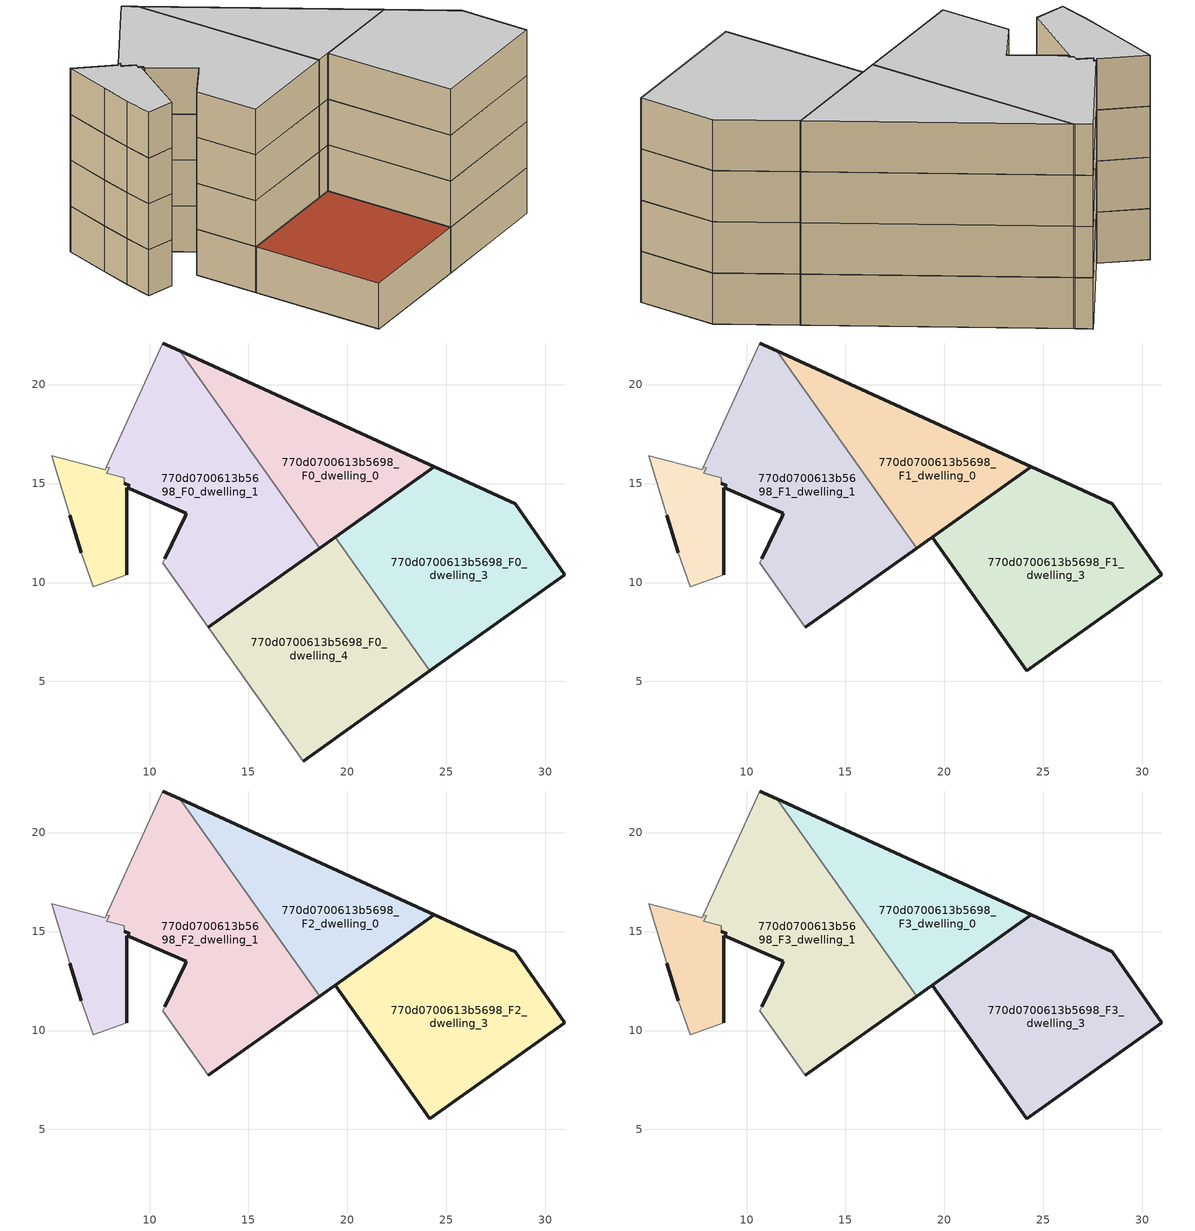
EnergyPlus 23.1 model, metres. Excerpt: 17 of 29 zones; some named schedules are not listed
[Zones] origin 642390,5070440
770d0700613b5698_F0_dwelling_0
 floor ground (EU_floor_Construction): 24.39,15.85 11.52,21.71 18.6,11.74 z0
 wall outside (EU_wall_Construction): 11.52,21.71 24.39,15.85 18.6,11.74 z0:3
 wall to 770d0700613b5698_F0_dwelling_1 (EU_wall_Construction): 18.6,11.74 11.52,21.71 z0:3
770d0700613b5698_F0_dwelling_1
 floor ground (EU_floor_Construction): 18.6,11.74 11.52,21.71 10.67,22.1 7.82,15.83 7.97,15.8 7.84,15.52 8.71,15.29 8.71,15.02 9.01,14.89 9.01,14.73 11.86,13.49 11.8,13.36 10.76,11.19 10.66,10.99 12.97,7.74 z0
 wall outside (EU_wall_Construction): 18.6,11.74 12.97,7.74 / 10.76,11.19 11.8,13.36 11.86,13.49 9.01,14.73 / 9.01,14.89 8.71,15.02 / 10.67,22.1 11.52,21.71 z0:3
 wall adiabatic (EU_wall_Construction): 12.97,7.74 10.66,10.99 10.76,11.19 / 7.82,15.83 10.67,22.1 z0:3
 wall to 770d0700613b5698_F0_dwelling_2 (EU_wall_Construction): 9.01,14.73 9.01,14.89 / 8.71,15.02 8.71,15.29 7.84,15.52 7.97,15.8 7.82,15.83 z0:3
770d0700613b5698_F0_dwelling_2
 floor ground (EU_floor_Construction): 8.86,10.39 8.86,14.79 9.01,14.73 9.01,14.89 8.71,15.02 8.71,15.29 7.84,15.52 7.97,15.8 7.82,15.83 7.76,15.7 5.06,16.4 5.96,13.39 6.56,11.49 7.16,9.79 z0
 wall outside (EU_wall_Construction): 9.01,14.73 8.86,14.79 8.86,10.39 / 6.56,11.49 5.96,13.39 / 8.71,15.02 9.01,14.89 z0:3
 wall adiabatic (EU_wall_Construction): 8.86,10.39 7.16,9.79 6.56,11.49 / 5.96,13.39 5.06,16.4 7.76,15.7 7.82,15.83 z0:3
770d0700613b5698_F0_dwelling_3
 floor ground (EU_floor_Construction): 30.98,10.38 28.48,13.99 24.39,15.85 19.37,12.29 24.17,5.54 z0
 wall outside (EU_wall_Construction): 19.37,12.29 24.39,15.85 28.48,13.99 30.98,10.38 24.17,5.54 z0:3
 wall to 770d0700613b5698_F0_dwelling_4 (EU_wall_Construction): 24.17,5.54 19.37,12.29 z0:3
770d0700613b5698_F0_dwelling_4
 floor ground (EU_floor_Construction): 24.17,5.54 19.37,12.29 12.97,7.74 17.76,0.98 z0
 wall outside (EU_wall_Construction): 24.17,5.54 17.76,0.98 / 12.97,7.74 19.37,12.29 z0:3
 wall adiabatic (EU_wall_Construction): 17.76,0.98 12.97,7.74 z0:3
 roof outside (EU_roof_Construction): 19.37,12.29 24.17,5.54 17.76,0.98 12.97,7.74 z3
770d0700613b5698_F1_dwelling_0
 floor to 770d0700613b5698_F0_dwelling_0 (EU_floor_Construction): 24.39,15.85 11.52,21.71 18.6,11.74 z3
 wall outside (EU_wall_Construction): 11.52,21.71 24.39,15.85 18.6,11.74 z3:6
 wall to 770d0700613b5698_F1_dwelling_1 (EU_wall_Construction): 18.6,11.74 11.52,21.71 z3:6
770d0700613b5698_F1_dwelling_1
 floor to 770d0700613b5698_F0_dwelling_1 (EU_floor_Construction): 18.6,11.74 11.52,21.71 10.67,22.1 7.82,15.83 7.97,15.8 7.84,15.52 8.71,15.29 8.71,15.02 9.01,14.89 9.01,14.73 11.86,13.49 11.8,13.36 10.76,11.19 10.66,10.99 12.97,7.74 z3
 wall outside (EU_wall_Construction): 18.6,11.74 12.97,7.74 / 10.76,11.19 11.8,13.36 11.86,13.49 9.01,14.73 / 9.01,14.89 8.71,15.02 / 10.67,22.1 11.52,21.71 z3:6
 wall adiabatic (EU_wall_Construction): 12.97,7.74 10.66,10.99 10.76,11.19 / 7.82,15.83 10.67,22.1 z3:6
 wall to 770d0700613b5698_F1_dwelling_2 (EU_wall_Construction): 9.01,14.73 9.01,14.89 / 8.71,15.02 8.71,15.29 7.84,15.52 7.97,15.8 7.82,15.83 z3:6
770d0700613b5698_F1_dwelling_2
 floor to 770d0700613b5698_F0_dwelling_2 (EU_floor_Construction): 8.86,10.39 8.86,14.79 9.01,14.73 9.01,14.89 8.71,15.02 8.71,15.29 7.84,15.52 7.97,15.8 7.82,15.83 7.76,15.7 5.06,16.4 5.96,13.39 6.56,11.49 7.16,9.79 z3
 wall outside (EU_wall_Construction): 9.01,14.73 8.86,14.79 8.86,10.39 / 6.56,11.49 5.96,13.39 / 8.71,15.02 9.01,14.89 z3:6
 wall adiabatic (EU_wall_Construction): 8.86,10.39 7.16,9.79 6.56,11.49 / 5.96,13.39 5.06,16.4 7.76,15.7 7.82,15.83 z3:6
770d0700613b5698_F1_dwelling_3
 floor to 770d0700613b5698_F0_dwelling_3 (EU_floor_Construction): 30.98,10.38 28.48,13.99 24.39,15.85 19.37,12.29 24.17,5.54 z3
 wall outside (EU_wall_Construction): 24.39,15.85 28.48,13.99 30.98,10.38 24.17,5.54 19.37,12.29 24.39,15.85 z3:6
770d0700613b5698_F2_dwelling_0
 floor to 770d0700613b5698_F1_dwelling_0 (EU_floor_Construction): 24.39,15.85 11.52,21.71 18.6,11.74 z6
 wall outside (EU_wall_Construction): 11.52,21.71 24.39,15.85 18.6,11.74 z6:9
 wall to 770d0700613b5698_F2_dwelling_1 (EU_wall_Construction): 18.6,11.74 11.52,21.71 z6:9
770d0700613b5698_F2_dwelling_1
 floor to 770d0700613b5698_F1_dwelling_1 (EU_floor_Construction): 18.6,11.74 11.52,21.71 10.67,22.1 7.82,15.83 7.97,15.8 7.84,15.52 8.71,15.29 8.71,15.02 9.01,14.89 9.01,14.73 11.86,13.49 11.8,13.36 10.76,11.19 10.66,10.99 12.97,7.74 z6
 wall outside (EU_wall_Construction): 18.6,11.74 12.97,7.74 / 10.76,11.19 11.8,13.36 11.86,13.49 9.01,14.73 / 9.01,14.89 8.71,15.02 / 10.67,22.1 11.52,21.71 z6:9
 wall adiabatic (EU_wall_Construction): 12.97,7.74 10.66,10.99 10.76,11.19 / 7.82,15.83 10.67,22.1 z6:9
 wall to 770d0700613b5698_F2_dwelling_2 (EU_wall_Construction): 9.01,14.73 9.01,14.89 / 8.71,15.02 8.71,15.29 7.84,15.52 7.97,15.8 7.82,15.83 z6:9
770d0700613b5698_F2_dwelling_2
 floor to 770d0700613b5698_F1_dwelling_2 (EU_floor_Construction): 8.86,10.39 8.86,14.79 9.01,14.73 9.01,14.89 8.71,15.02 8.71,15.29 7.84,15.52 7.97,15.8 7.82,15.83 7.76,15.7 5.06,16.4 5.96,13.39 6.56,11.49 7.16,9.79 z6
 wall outside (EU_wall_Construction): 9.01,14.73 8.86,14.79 8.86,10.39 / 6.56,11.49 5.96,13.39 / 8.71,15.02 9.01,14.89 z6:9
 wall adiabatic (EU_wall_Construction): 8.86,10.39 7.16,9.79 6.56,11.49 / 5.96,13.39 5.06,16.4 7.76,15.7 7.82,15.83 z6:9
770d0700613b5698_F2_dwelling_3
 floor to 770d0700613b5698_F1_dwelling_3 (EU_floor_Construction): 30.98,10.38 28.48,13.99 24.39,15.85 19.37,12.29 24.17,5.54 z6
 wall outside (EU_wall_Construction): 24.39,15.85 28.48,13.99 30.98,10.38 24.17,5.54 19.37,12.29 24.39,15.85 z6:9
770d0700613b5698_F3_dwelling_0
 floor to 770d0700613b5698_F2_dwelling_0 (EU_floor_Construction): 24.39,15.85 11.52,21.71 18.6,11.74 z9
 wall outside (EU_wall_Construction): 11.52,21.71 24.39,15.85 18.6,11.74 z9:12
 wall to 770d0700613b5698_F3_dwelling_1 (EU_wall_Construction): 18.6,11.74 11.52,21.71 z9:12
 ceiling to 770d0700613b5698_F4_dwelling_0 (EU_floor_Construction): 24.39,15.85 18.6,11.74 11.52,21.71 z12
770d0700613b5698_F3_dwelling_1
 floor to 770d0700613b5698_F2_dwelling_1 (EU_floor_Construction): 18.6,11.74 11.52,21.71 10.67,22.1 7.82,15.83 7.97,15.8 7.84,15.52 8.71,15.29 8.71,15.02 9.01,14.89 9.01,14.73 11.86,13.49 11.8,13.36 10.76,11.19 10.66,10.99 12.97,7.74 z9
 wall outside (EU_wall_Construction): 18.6,11.74 12.97,7.74 / 10.76,11.19 11.8,13.36 11.86,13.49 9.01,14.73 / 9.01,14.89 8.71,15.02 / 10.67,22.1 11.52,21.71 z9:12
 wall adiabatic (EU_wall_Construction): 12.97,7.74 10.66,10.99 10.76,11.19 / 7.82,15.83 10.67,22.1 z9:12
 wall to 770d0700613b5698_F3_dwelling_2 (EU_wall_Construction): 9.01,14.73 9.01,14.89 / 8.71,15.02 8.71,15.29 7.84,15.52 7.97,15.8 7.82,15.83 z9:12
 ceiling to 770d0700613b5698_F4_dwelling_1 (EU_floor_Construction): 11.52,21.71 18.6,11.74 12.97,7.74 10.66,10.99 10.76,11.19 11.8,13.36 11.86,13.49 9.01,14.73 9.01,14.89 8.71,15.02 8.71,15.29 7.84,15.52 7.97,15.8 7.82,15.83 10.67,22.1 z12
770d0700613b5698_F3_dwelling_2
 floor to 770d0700613b5698_F2_dwelling_2 (EU_floor_Construction): 8.86,10.39 8.86,14.79 9.01,14.73 9.01,14.89 8.71,15.02 8.71,15.29 7.84,15.52 7.97,15.8 7.82,15.83 7.76,15.7 5.06,16.4 5.96,13.39 6.56,11.49 7.16,9.79 z9
 wall outside (EU_wall_Construction): 9.01,14.73 8.86,14.79 8.86,10.39 / 6.56,11.49 5.96,13.39 / 8.71,15.02 9.01,14.89 z9:12
 wall adiabatic (EU_wall_Construction): 8.86,10.39 7.16,9.79 6.56,11.49 / 5.96,13.39 5.06,16.4 7.76,15.7 7.82,15.83 z9:12
 ceiling to 770d0700613b5698_F4_dwelling_2 (EU_floor_Construction): 8.71,15.29 8.71,15.02 9.01,14.89 9.01,14.73 8.86,14.79 8.86,10.39 7.16,9.79 6.56,11.49 5.96,13.39 5.06,16.4 7.76,15.7 7.82,15.83 7.97,15.8 7.84,15.52 z12
770d0700613b5698_F3_dwelling_3
 floor to 770d0700613b5698_F2_dwelling_3 (EU_floor_Construction): 30.98,10.38 28.48,13.99 24.39,15.85 19.37,12.29 24.17,5.54 z9
 wall outside (EU_wall_Construction): 24.39,15.85 28.48,13.99 30.98,10.38 24.17,5.54 19.37,12.29 24.39,15.85 z9:12
 ceiling to 770d0700613b5698_F4_dwelling_3 (EU_floor_Construction): 28.48,13.99 30.98,10.38 24.17,5.54 19.37,12.29 24.39,15.85 z12
[Building]
EU S2 Campaign: North Axis=0; Terrain=City; Solar Distribution=FullExterior
[Site:Location]
Lyon-Bron: Latitude=45.75; Longitude=5; Time Zone=1; Elevation=198
[SizingPeriod:WeatherFileDays]
AnnualSizingPeriod: Begin Month=1; Begin Day of Month=1; End Month=12; End Day of Month=31; Day of Week for Start Day=Monday; Use Weather File Daylight Saving Period=No; Use Weather File Rain and Snow Indicators=No
[MATERIAL]
EU_InternalMass_Material: Roughness=MediumRough; Thickness=0.1; Conductivity=1; Density=1800; Specific Heat=900; Thermal Absorptance=0.9; Solar Absorptance=0.7; Visible Absorptance=0.7
[MATERIAL:NOMASS] Roughness=MediumRough; Thermal Absorptance=0.9; Solar Absorptance=0.7; Visible Absorptance=0.7
Name | Thermal Resistance
EU_wall_NoMass | 0.776494
EU_roof_NoMass | 0.486893
EU_floor_NoMass | 0.421597
[CONSTRUCTION]
EU_wall_Construction: EU_wall_NoMass
EU_roof_Construction: EU_roof_NoMass
EU_floor_Construction: EU_floor_NoMass
EU_InternalMass_Construction: EU_InternalMass_Material
[ZONE] Type=1; Multiplier=1; Ceiling Height=autocalculate; Floor Area=autocalculate; Part of Total Floor Area=Yes
Name | Volume
770d0700613b5698_F0_dwelling_0; 770d0700613b5698_F1_dwelling_0; 770d0700613b5698_F2_dwelling_0; 770d0700613b5698_F3_dwelling_0 | 130.126
770d0700613b5698_F0_dwelling_1; 770d0700613b5698_F1_dwelling_1; 770d0700613b5698_F2_dwelling_1; 770d0700613b5698_F3_dwelling_1 | 212.621
770d0700613b5698_F0_dwelling_2; 770d0700613b5698_F1_dwelling_2; 770d0700613b5698_F2_dwelling_2; 770d0700613b5698_F3_dwelling_2 | 47.6484
770d0700613b5698_F0_dwelling_3; 770d0700613b5698_F1_dwelling_3; 770d0700613b5698_F2_dwelling_3; 770d0700613b5698_F3_dwelling_3 | 195.211
770d0700613b5698_F0_dwelling_4 | 195.199
[INTERNALMASS] Construction=EU_InternalMass_Construction
Name | Zone or ZoneList | Surface Area
770d0700613b5698_F0_dwelling_0_EU_InternalMass | 770d0700613b5698_F0_dwelling_0 | 43.3754
770d0700613b5698_F0_dwelling_1_EU_InternalMass | 770d0700613b5698_F0_dwelling_1 | 70.8742
770d0700613b5698_F0_dwelling_2_EU_InternalMass | 770d0700613b5698_F0_dwelling_2 | 15.8824
770d0700613b5698_F0_dwelling_3_EU_InternalMass | 770d0700613b5698_F0_dwelling_3 | 65.0708
770d0700613b5698_F0_dwelling_4_EU_InternalMass | 770d0700613b5698_F0_dwelling_4 | 65.0666
770d0700613b5698_F1_dwelling_0_EU_InternalMass | 770d0700613b5698_F1_dwelling_0 | 81.456
770d0700613b5698_F1_dwelling_1_EU_InternalMass | 770d0700613b5698_F1_dwelling_1 | 81.4618
770d0700613b5698_F1_dwelling_2_EU_InternalMass | 770d0700613b5698_F1_dwelling_2 | 81.4617
770d0700613b5698_F1_dwelling_3_EU_InternalMass | 770d0700613b5698_F1_dwelling_3 | 15.8824
770d0700613b5698_F2_dwelling_0_EU_InternalMass | 770d0700613b5698_F2_dwelling_0 | 81.456
770d0700613b5698_F2_dwelling_1_EU_InternalMass | 770d0700613b5698_F2_dwelling_1 | 81.4618
770d0700613b5698_F2_dwelling_2_EU_InternalMass | 770d0700613b5698_F2_dwelling_2 | 81.4617
770d0700613b5698_F2_dwelling_3_EU_InternalMass | 770d0700613b5698_F2_dwelling_3 | 15.8824
770d0700613b5698_F3_dwelling_0_EU_InternalMass | 770d0700613b5698_F3_dwelling_0 | 81.456
770d0700613b5698_F3_dwelling_1_EU_InternalMass | 770d0700613b5698_F3_dwelling_1 | 81.4618
770d0700613b5698_F3_dwelling_2_EU_InternalMass | 770d0700613b5698_F3_dwelling_2 | 81.4617
770d0700613b5698_F3_dwelling_3_EU_InternalMass | 770d0700613b5698_F3_dwelling_3 | 15.8824
[OTHEREQUIPMENT] Fuel Type=Electricity; Design Level Calculation Method=Watts/Area; Power per Zone Floor Area=1; Fraction Latent=0; Fraction Radiant=0; Fraction Lost=0; Carbon Dioxide Generation Rate=0; EndUse Subcategory=EU_Step8_InternalGains
Name | Zone or ZoneList or Space or SpaceList | Schedule
EU_Step8_InternalGain_770d0700613b5698_F0_dwelling_0_f000 | 770d0700613b5698_F0_dwelling_0 | EU_Step8_GainSchedule_770d0700613b5698_F0_dwelling_0_f000
EU_Step8_InternalGain_770d0700613b5698_F0_dwelling_1_f000 | 770d0700613b5698_F0_dwelling_1 | EU_Step8_GainSchedule_770d0700613b5698_F0_dwelling_1_f000
EU_Step8_InternalGain_770d0700613b5698_F0_dwelling_2_f000 | 770d0700613b5698_F0_dwelling_2 | EU_Step8_GainSchedule_770d0700613b5698_F0_dwelling_2_f000
EU_Step8_InternalGain_770d0700613b5698_F0_dwelling_3_f000 | 770d0700613b5698_F0_dwelling_3 | EU_Step8_GainSchedule_770d0700613b5698_F0_dwelling_3_f000
EU_Step8_InternalGain_770d0700613b5698_F0_dwelling_4_f000 | 770d0700613b5698_F0_dwelling_4 | EU_Step8_GainSchedule_770d0700613b5698_F0_dwelling_4_f000
EU_Step8_InternalGain_770d0700613b5698_F1_dwelling_0_f000 | 770d0700613b5698_F1_dwelling_0 | EU_Step8_GainSchedule_770d0700613b5698_F1_dwelling_0_f000
EU_Step8_InternalGain_770d0700613b5698_F1_dwelling_1_f000 | 770d0700613b5698_F1_dwelling_1 | EU_Step8_GainSchedule_770d0700613b5698_F1_dwelling_1_f000
EU_Step8_InternalGain_770d0700613b5698_F1_dwelling_2_f000 | 770d0700613b5698_F1_dwelling_2 | EU_Step8_GainSchedule_770d0700613b5698_F1_dwelling_2_f000
EU_Step8_InternalGain_770d0700613b5698_F1_dwelling_3_f000 | 770d0700613b5698_F1_dwelling_3 | EU_Step8_GainSchedule_770d0700613b5698_F1_dwelling_3_f000
EU_Step8_InternalGain_770d0700613b5698_F2_dwelling_0_f000 | 770d0700613b5698_F2_dwelling_0 | EU_Step8_GainSchedule_770d0700613b5698_F2_dwelling_0_f000
EU_Step8_InternalGain_770d0700613b5698_F2_dwelling_1_f000 | 770d0700613b5698_F2_dwelling_1 | EU_Step8_GainSchedule_770d0700613b5698_F2_dwelling_1_f000
EU_Step8_InternalGain_770d0700613b5698_F2_dwelling_2_f000 | 770d0700613b5698_F2_dwelling_2 | EU_Step8_GainSchedule_770d0700613b5698_F2_dwelling_2_f000
EU_Step8_InternalGain_770d0700613b5698_F2_dwelling_3_f000 | 770d0700613b5698_F2_dwelling_3 | EU_Step8_GainSchedule_770d0700613b5698_F2_dwelling_3_f000
EU_Step8_InternalGain_770d0700613b5698_F3_dwelling_0_f000 | 770d0700613b5698_F3_dwelling_0 | EU_Step8_GainSchedule_770d0700613b5698_F3_dwelling_0_f000
EU_Step8_InternalGain_770d0700613b5698_F3_dwelling_1_f000 | 770d0700613b5698_F3_dwelling_1 | EU_Step8_GainSchedule_770d0700613b5698_F3_dwelling_1_f000
EU_Step8_InternalGain_770d0700613b5698_F3_dwelling_2_f000 | 770d0700613b5698_F3_dwelling_2 | EU_Step8_GainSchedule_770d0700613b5698_F3_dwelling_2_f000
EU_Step8_InternalGain_770d0700613b5698_F3_dwelling_3_f000 | 770d0700613b5698_F3_dwelling_3 | EU_Step8_GainSchedule_770d0700613b5698_F3_dwelling_3_f000
[ZONEVENTILATION:DESIGNFLOWRATE] Schedule=EU_AlwaysOn; Design Flow Rate Calculation Method=AirChanges/Hour; Air Changes per Hour=0.693814; Ventilation Type=Natural; Fan Pressure Rise=0; Fan Total Efficiency=1; Constant Term Coefficient=1; Temperature Term Coefficient=0; Velocity Term Coefficient=0; Velocity Squared Term Coefficient=0; Minimum Indoor Temperature=-100; Maximum Indoor Temperature=100; Delta Temperature=-100; Minimum Outdoor Temperature=-100; Maximum Outdoor Temperature=100; Maximum Wind Speed=40
Name | Zone or ZoneList or Space or SpaceList
EU_ConstantAir_770d0700613b5698_F0_dwelling_0 | 770d0700613b5698_F0_dwelling_0
EU_ConstantAir_770d0700613b5698_F0_dwelling_1 | 770d0700613b5698_F0_dwelling_1
EU_ConstantAir_770d0700613b5698_F0_dwelling_2 | 770d0700613b5698_F0_dwelling_2
EU_ConstantAir_770d0700613b5698_F0_dwelling_3 | 770d0700613b5698_F0_dwelling_3
EU_ConstantAir_770d0700613b5698_F0_dwelling_4 | 770d0700613b5698_F0_dwelling_4
EU_ConstantAir_770d0700613b5698_F1_dwelling_0 | 770d0700613b5698_F1_dwelling_0
EU_ConstantAir_770d0700613b5698_F1_dwelling_1 | 770d0700613b5698_F1_dwelling_1
EU_ConstantAir_770d0700613b5698_F1_dwelling_2 | 770d0700613b5698_F1_dwelling_2
EU_ConstantAir_770d0700613b5698_F1_dwelling_3 | 770d0700613b5698_F1_dwelling_3
EU_ConstantAir_770d0700613b5698_F2_dwelling_0 | 770d0700613b5698_F2_dwelling_0
EU_ConstantAir_770d0700613b5698_F2_dwelling_1 | 770d0700613b5698_F2_dwelling_1
EU_ConstantAir_770d0700613b5698_F2_dwelling_2 | 770d0700613b5698_F2_dwelling_2
EU_ConstantAir_770d0700613b5698_F2_dwelling_3 | 770d0700613b5698_F2_dwelling_3
EU_ConstantAir_770d0700613b5698_F3_dwelling_0 | 770d0700613b5698_F3_dwelling_0
EU_ConstantAir_770d0700613b5698_F3_dwelling_1 | 770d0700613b5698_F3_dwelling_1
EU_ConstantAir_770d0700613b5698_F3_dwelling_2 | 770d0700613b5698_F3_dwelling_2
EU_ConstantAir_770d0700613b5698_F3_dwelling_3 | 770d0700613b5698_F3_dwelling_3
[HVACTEMPLATE:THERMOSTAT] Constant Heating Setpoint=20; Constant Cooling Setpoint=50
EU_HeatOnly_770d0700613b5698_F0_dwelling_0; EU_HeatOnly_770d0700613b5698_F0_dwelling_1; EU_HeatOnly_770d0700613b5698_F0_dwelling_2; EU_HeatOnly_770d0700613b5698_F0_dwelling_3; EU_HeatOnly_770d0700613b5698_F0_dwelling_4; EU_HeatOnly_770d0700613b5698_F1_dwelling_0; EU_HeatOnly_770d0700613b5698_F1_dwelling_1; EU_HeatOnly_770d0700613b5698_F1_dwelling_2; EU_HeatOnly_770d0700613b5698_F1_dwelling_3; EU_HeatOnly_770d0700613b5698_F2_dwelling_0; EU_HeatOnly_770d0700613b5698_F2_dwelling_1; EU_HeatOnly_770d0700613b5698_F2_dwelling_2; EU_HeatOnly_770d0700613b5698_F2_dwelling_3; EU_HeatOnly_770d0700613b5698_F3_dwelling_0; EU_HeatOnly_770d0700613b5698_F3_dwelling_1; EU_HeatOnly_770d0700613b5698_F3_dwelling_2; EU_HeatOnly_770d0700613b5698_F3_dwelling_3; EU_HeatOnly_770d0700613b5698_F4_dwelling_0; EU_HeatOnly_770d0700613b5698_F4_dwelling_1; EU_HeatOnly_770d0700613b5698_F4_dwelling_2; EU_HeatOnly_770d0700613b5698_F4_dwelling_3; EU_HeatOnly_770d0700613b5698_F5_dwelling_0; EU_HeatOnly_770d0700613b5698_F5_dwelling_1; EU_HeatOnly_770d0700613b5698_F5_dwelling_2; EU_HeatOnly_770d0700613b5698_F5_dwelling_3; EU_HeatOnly_770d0700613b5698_F6_dwelling_0; EU_HeatOnly_770d0700613b5698_F6_dwelling_1; EU_HeatOnly_770d0700613b5698_F6_dwelling_2; EU_HeatOnly_770d0700613b5698_F6_dwelling_3
